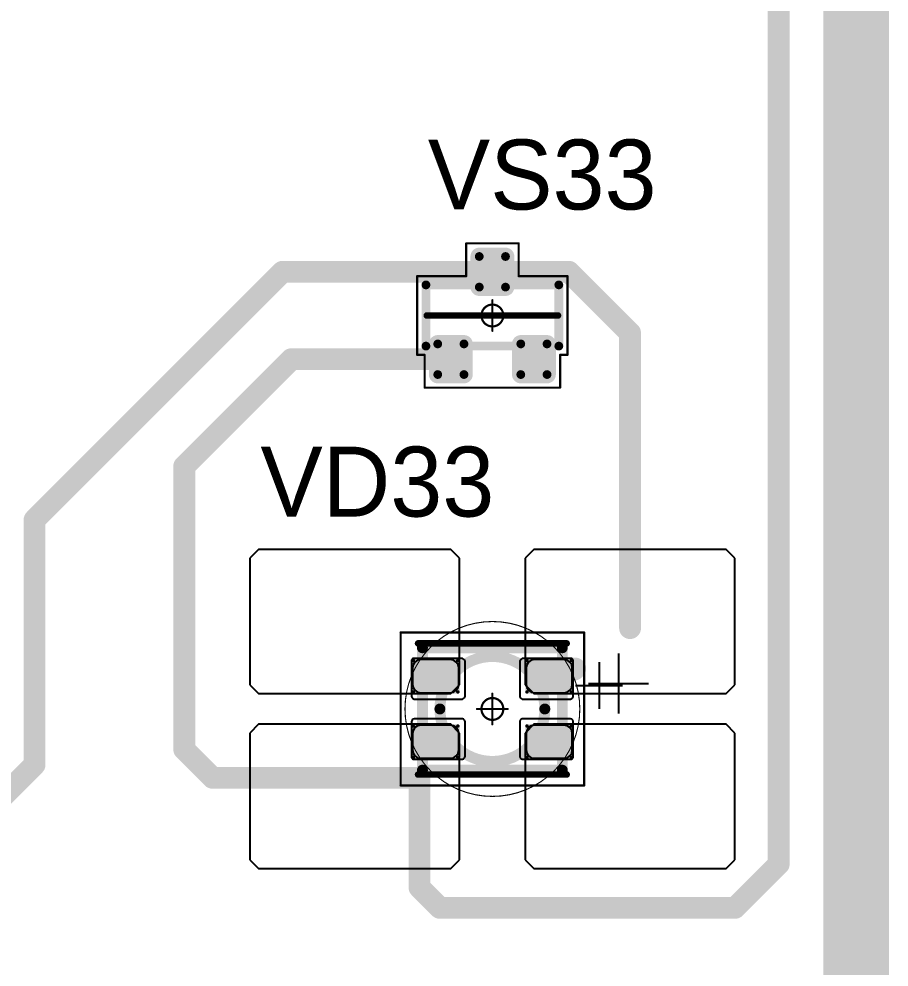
# Model space of a CAD drawing. Header units: millimetres. Extents: x 0 to 400, y 0 to 514.
# Drawn here: x 129.17 to 149.07, y 406.6 to 428.28 of the extents above; entities that cross this region are included whole.
import ezdxf

# ---------------------------------------------------------------- set-up
doc = ezdxf.new("R2010")
doc.units = ezdxf.units.MM
for name, color, linetype in [('Mechanical13', 56, 'Continuous'), ('Mechanical15', 56, 'Continuous'), ('Mechanical2', 216, 'Continuous'), ('TopLayer', 1, 'Continuous'), ('TopOverlay', 2, 'Continuous'), ('TopPaste', 8, 'Continuous'), ('TopSolder', 216, 'Continuous')]:
    doc.layers.add(name, color=color, linetype=linetype)

# ---------------------------------------------------------------- blocks, each defined once
blk = doc.blocks.new('SOT23_149')
at = {"layer": 'Mechanical13', "const_width": 0.2}
for points in [[(-0.7, 1.52), (0.7, 1.52)], [(-0.7, 1.52), (-0.7, -1.52)], [(0.7, 1.52), (0.7, -1.52)], [(-0.7, -1.52), (0.7, -1.52)]]:
    blk.add_lwpolyline(points, dxfattribs=at)
at = {"layer": 'Mechanical13', "const_width": 0.1}
for points in [[(-0.75, 1.52, 1), (-0.65, 1.52, 1)], [(-0.75, 1.52, 1), (-0.65, 1.52, 1)], [(0.65, 1.52, 1), (0.75, 1.52, 1)], [(0.65, 1.52, 1), (0.75, 1.52, 1)], [(-0.75, -1.52, 1), (-0.65, -1.52, 1)], [(-0.75, -1.52, 1), (-0.65, -1.52, 1)], [(0.65, -1.52, 1), (0.75, -1.52, 1)], [(0.65, -1.52, 1), (0.75, -1.52, 1)]]:
    blk.add_lwpolyline(points, format="xyb", close=True, dxfattribs=at)
at = {"layer": 'Mechanical15', "const_width": 0.05}
for points in [[(-0.9, 1.72), (-0.9, 1.55)], [(-0.9, 1.72), (0.9, 1.72)], [(0.9, 1.72), (0.9, 0.6)], [(-1.65, 1.55), (-1.65, -1.55)], [(-1.65, 1.55), (-0.9, 1.55)], [(0.9, 0.6), (1.65, 0.6)], [(1.65, 0.6), (1.65, -0.6)], [(0, 0.35), (0, -0.35)], [(-0.35, 0), (0.35, 0)], [(0.9, -0.6), (1.65, -0.6)], [(0.9, -0.6), (0.9, -1.72)], [(-1.65, -1.55), (-0.9, -1.55)], [(-0.9, -1.55), (-0.9, -1.72)], [(-0.9, -1.72), (0.9, -1.72)]]:
    blk.add_lwpolyline(points, dxfattribs=at)
at = {"layer": 'Mechanical15'}
for points, const_width in [([(-0.913, 1.72, 1), (-0.888, 1.72, 1)], 0.025), ([(-0.913, 1.72, 1), (-0.888, 1.72, 1)], 0.025), ([(0.888, 1.72, 1), (0.913, 1.72, 1)], 0.025), ([(0.888, 1.72, 1), (0.913, 1.72, 1)], 0.025), ([(-1.662, 1.55, 1), (-1.637, 1.55, 1)], 0.025), ([(-1.662, 1.55, 1), (-1.637, 1.55, 1)], 0.025), ([(-0.913, 1.55, 1), (-0.888, 1.55, 1)], 0.025), ([(-0.913, 1.55, 1), (-0.888, 1.55, 1)], 0.025), ([(0.888, 0.6, 1), (0.913, 0.6, 1)], 0.025), ([(0.888, 0.6, 1), (0.913, 0.6, 1)], 0.025), ([(1.637, 0.6, 1), (1.662, 0.6, 1)], 0.025), ([(1.637, 0.6, 1), (1.662, 0.6, 1)], 0.025), ([(0.25, 0, 1), (-0.25, 0, 1)], 0.05), ([(-0.012, 0.35, 1), (0.012, 0.35, 1)], 0.025), ([(-0.362, 0, 1), (-0.337, 0, 1)], 0.025), ([(-0.262, 0, 1), (-0.238, 0, 1)], 0.025), ([(0.238, 0, 1), (0.262, 0, 1)], 0.025), ([(0.337, 0, 1), (0.362, 0, 1)], 0.025), ([(-0.012, -0.35, 1), (0.012, -0.35, 1)], 0.025), ([(0.888, -0.6, 1), (0.913, -0.6, 1)], 0.025), ([(0.888, -0.6, 1), (0.913, -0.6, 1)], 0.025), ([(1.637, -0.6, 1), (1.662, -0.6, 1)], 0.025), ([(1.637, -0.6, 1), (1.662, -0.6, 1)], 0.025), ([(-1.662, -1.55, 1), (-1.637, -1.55, 1)], 0.025), ([(-1.662, -1.55, 1), (-1.637, -1.55, 1)], 0.025), ([(-0.913, -1.55, 1), (-0.888, -1.55, 1)], 0.025), ([(-0.913, -1.55, 1), (-0.888, -1.55, 1)], 0.025), ([(-0.913, -1.72, 1), (-0.888, -1.72, 1)], 0.025), ([(-0.913, -1.72, 1), (-0.888, -1.72, 1)], 0.025), ([(0.888, -1.72, 1), (0.913, -1.72, 1)], 0.025), ([(0.888, -1.72, 1), (0.913, -1.72, 1)], 0.025)]:
    blk.add_lwpolyline(points, format="xyb", close=True, dxfattribs=dict(at, const_width=const_width))
at = {"layer": 'TopLayer', "const_width": 0.1}
for points in [[(-1.4, 1.25, 1), (-1.3, 1.25, 1)], [(-0.7, 1.25, 1), (-0.6, 1.25, 1)], [(-1.4, 0.65, 1), (-1.3, 0.65, 1)], [(-0.7, 0.65, 1), (-0.6, 0.65, 1)], [(0.6, 0.3, 1), (0.7, 0.3, 1)], [(1.3, 0.3, 1), (1.4, 0.3, 1)], [(0.6, -0.3, 1), (0.7, -0.3, 1)], [(1.3, -0.3, 1), (1.4, -0.3, 1)], [(-1.4, -0.65, 1), (-1.3, -0.65, 1)], [(-0.7, -0.65, 1), (-0.6, -0.65, 1)], [(-1.4, -1.25, 1), (-1.3, -1.25, 1)], [(-0.7, -1.25, 1), (-0.6, -1.25, 1)]]:
    blk.add_lwpolyline(points, format="xyb", close=True, dxfattribs=at)
at = {"layer": 'TopLayer'}
for points in [[(-1.35, 1.35), (-1.35, 0.55), (-0.65, 1.35), (-0.65, 0.55)], [(-1.45, 1.25), (-1.45, 0.65), (-0.55, 1.25), (-0.55, 0.65)], [(0.55, 0.3), (0.55, -0.3), (1.45, 0.3), (1.45, -0.3)], [(0.65, 0.4), (0.65, -0.4), (1.35, 0.4), (1.35, -0.4)], [(-1.45, -0.65), (-1.45, -1.25), (-0.55, -0.65), (-0.55, -1.25)], [(-1.35, -0.55), (-1.35, -1.35), (-0.65, -0.55), (-0.65, -1.35)]]:
    blk.add_solid(points, dxfattribs=at)
at = {"layer": 'TopOverlay', "const_width": 0.15}
blk.add_lwpolyline([(0, 1.5), (0, -1.5)], dxfattribs=at)
at = {"layer": 'TopOverlay', "const_width": 0.075}
for points in [[(-0.038, 1.5, 1), (0.038, 1.5, 1)], [(-0.038, -1.5, 1), (0.038, -1.5, 1)]]:
    blk.add_lwpolyline(points, format="xyb", close=True, dxfattribs=at)
at = {"layer": 'TopPaste', "const_width": 0.075}
for points in [[(-1.387, 1.25, 1), (-1.313, 1.25, 1)], [(-0.687, 1.25, 1), (-0.613, 1.25, 1)], [(-1.387, 0.65, 1), (-1.313, 0.65, 1)], [(-0.687, 0.65, 1), (-0.613, 0.65, 1)], [(0.613, 0.3, 1), (0.687, 0.3, 1)], [(1.313, 0.3, 1), (1.387, 0.3, 1)], [(0.613, -0.3, 1), (0.687, -0.3, 1)], [(1.313, -0.3, 1), (1.387, -0.3, 1)], [(-1.387, -0.65, 1), (-1.313, -0.65, 1)], [(-0.687, -0.65, 1), (-0.613, -0.65, 1)], [(-1.387, -1.25, 1), (-1.313, -1.25, 1)], [(-0.687, -1.25, 1), (-0.613, -1.25, 1)]]:
    blk.add_lwpolyline(points, format="xyb", close=True, dxfattribs=at)
at = {"layer": 'TopPaste'}
for points in [[(-1.35, 1.325), (-1.35, 0.575), (-0.65, 1.325), (-0.65, 0.575)], [(-1.425, 1.25), (-1.425, 0.65), (-0.575, 1.25), (-0.575, 0.65)], [(0.575, 0.3), (0.575, -0.3), (1.425, 0.3), (1.425, -0.3)], [(0.65, 0.375), (0.65, -0.375), (1.35, 0.375), (1.35, -0.375)], [(-1.425, -0.65), (-1.425, -1.25), (-0.575, -0.65), (-0.575, -1.25)], [(-1.35, -0.575), (-1.35, -1.325), (-0.65, -0.575), (-0.65, -1.325)]]:
    blk.add_solid(points, dxfattribs=at)
at = {"layer": 'TopSolder', "const_width": 0.202}
for points in [[(-1.451, 1.25, 1), (-1.249, 1.25, 1)], [(-0.751, 1.25, 1), (-0.549, 1.25, 1)], [(-1.451, 0.65, 1), (-1.249, 0.65, 1)], [(-0.751, 0.65, 1), (-0.549, 0.65, 1)], [(0.549, 0.3, 1), (0.751, 0.3, 1)], [(1.249, 0.3, 1), (1.451, 0.3, 1)], [(0.549, -0.3, 1), (0.751, -0.3, 1)], [(1.249, -0.3, 1), (1.451, -0.3, 1)], [(-1.451, -0.65, 1), (-1.249, -0.65, 1)], [(-0.751, -0.65, 1), (-0.549, -0.65, 1)], [(-1.451, -1.25, 1), (-1.249, -1.25, 1)], [(-0.751, -1.25, 1), (-0.549, -1.25, 1)]]:
    blk.add_lwpolyline(points, format="xyb", close=True, dxfattribs=at)
at = {"layer": 'TopSolder'}
for points in [[(-1.35, 1.452), (-1.35, 0.448), (-0.65, 1.452), (-0.65, 0.448)], [(-1.552, 1.25), (-1.552, 0.65), (-0.448, 1.25), (-0.448, 0.65)], [(0.65, 0.502), (0.65, -0.502), (1.35, 0.502), (1.35, -0.502)], [(0.448, 0.3), (0.448, -0.3), (1.552, 0.3), (1.552, -0.3)], [(-1.552, -0.65), (-1.552, -1.25), (-0.448, -0.65), (-0.448, -1.25)], [(-1.35, -0.448), (-1.35, -1.452), (-0.65, -0.448), (-0.65, -1.452)]]:
    blk.add_solid(points, dxfattribs=at)
blk = doc.blocks.new('E65F_322')
at = {"layer": 'Mechanical13'}
for p, q in [((2.441, 1.071), (2.441, 0)), ((1.905, 0.536), (2.976, 0.536))]:
    blk.add_line(p, q, dxfattribs=at)
at = {"layer": 'Mechanical13', "const_width": 0.25}
for points in [[(-1.6, -1.4), (-1.6, 1.4)], [(-1.6, 1.4), (1.6, 1.4)], [(1.6, -1.4), (1.6, 1.4)], [(-1.6, -1.4), (1.6, -1.4)]]:
    blk.add_lwpolyline(points, dxfattribs=at)
at = {"layer": 'Mechanical13'}
for points, const_width in [([(-1.663, 1.4, 1), (-1.538, 1.4, 1)], 0.125), ([(-1.663, 1.4, 1), (-1.538, 1.4, 1)], 0.125), ([(1.537, 1.4, 1), (1.662, 1.4, 1)], 0.125), ([(1.537, 1.4, 1), (1.662, 1.4, 1)], 0.125), ([(1.2, 0, 1), (-1.2, 0, 1)], 0.25), ([(-1.263, 0, 1), (-1.138, 0, 1)], 0.125), ([(1.137, 0, 1), (1.262, 0, 1)], 0.125), ([(-1.663, -1.4, 1), (-1.538, -1.4, 1)], 0.125), ([(-1.663, -1.4, 1), (-1.538, -1.4, 1)], 0.125), ([(1.537, -1.4, 1), (1.662, -1.4, 1)], 0.125), ([(1.537, -1.4, 1), (1.662, -1.4, 1)], 0.125)]:
    blk.add_lwpolyline(points, format="xyb", close=True, dxfattribs=dict(at, const_width=const_width))
at = {"layer": 'Mechanical15', "const_width": 0.05}
for points in [[(-2.1, 1.75), (2.1, 1.75)], [(-2.1, -1.75), (-2.1, 1.75)], [(2.1, -1.75), (2.1, 1.75)], [(0, -0.35), (0, 0.35)], [(0, -0.35), (0, 0.35)], [(-0.35, 0), (0.35, 0)], [(-0.35, 0), (0.35, 0)], [(-2.1, -1.75), (2.1, -1.75)]]:
    blk.add_lwpolyline(points, dxfattribs=at)
at = {"layer": 'Mechanical15'}
for points, const_width in [([(-2.113, 1.75, 1), (-2.088, 1.75, 1)], 0.025), ([(-2.113, 1.75, 1), (-2.088, 1.75, 1)], 0.025), ([(2.087, 1.75, 1), (2.112, 1.75, 1)], 0.025), ([(2.087, 1.75, 1), (2.112, 1.75, 1)], 0.025), ([(0.25, 0, 1), (-0.25, 0, 1)], 0.05), ([(0.25, 0, 1), (-0.25, 0, 1)], 0.05), ([(-0.013, 0.35, 1), (0.012, 0.35, 1)], 0.025), ([(-0.013, 0.35, 1), (0.012, 0.35, 1)], 0.025), ([(-0.363, 0, 1), (-0.338, 0, 1)], 0.025), ([(-0.363, 0, 1), (-0.338, 0, 1)], 0.025), ([(-0.263, 0, 1), (-0.238, 0, 1)], 0.025), ([(-0.263, 0, 1), (-0.238, 0, 1)], 0.025), ([(0.237, 0, 1), (0.262, 0, 1)], 0.025), ([(0.237, 0, 1), (0.262, 0, 1)], 0.025), ([(0.337, 0, 1), (0.362, 0, 1)], 0.025), ([(0.337, 0, 1), (0.362, 0, 1)], 0.025), ([(-0.013, -0.35, 1), (0.012, -0.35, 1)], 0.025), ([(-0.013, -0.35, 1), (0.012, -0.35, 1)], 0.025), ([(-2.113, -1.75, 1), (-2.088, -1.75, 1)], 0.025), ([(-2.113, -1.75, 1), (-2.088, -1.75, 1)], 0.025), ([(2.087, -1.75, 1), (2.112, -1.75, 1)], 0.025), ([(2.087, -1.75, 1), (2.112, -1.75, 1)], 0.025)]:
    blk.add_lwpolyline(points, format="xyb", close=True, dxfattribs=dict(at, const_width=const_width))
at = {"layer": 'TopLayer'}
for p, q in [((-5.35, 3.65), (-5.55, 3.45)), ((-0.95, 3.65), (-5.35, 3.65)), ((-5.35, 3.65), (-5.35, 3.65)), ((-0.75, 3.45), (-0.95, 3.65)), ((0.95, 3.65), (0.75, 3.45)), ((5.35, 3.65), (0.95, 3.65)), ((0.95, 3.65), (0.95, 3.65)), ((5.55, 3.45), (5.35, 3.65)), ((-5.55, 3.45), (-5.55, 3.45)), ((-5.55, 3.45), (-5.55, 0.55)), ((-0.75, 0.55), (-0.75, 3.45)), ((0.75, 3.45), (0.75, 3.45)), ((0.75, 3.45), (0.75, 0.55)), ((5.55, 0.55), (5.55, 3.45)), ((-5.55, 0.55), (-5.35, 0.35)), ((-0.95, 0.35), (-0.75, 0.55)), ((0.75, 0.55), (0.95, 0.35)), ((5.35, 0.35), (5.55, 0.55)), ((-5.35, 0.35), (-0.95, 0.35)), ((0.95, 0.35), (5.35, 0.35)), ((-5.35, -0.35), (-5.55, -0.55)), ((-0.95, -0.35), (-5.35, -0.35)), ((-5.35, -0.35), (-5.35, -0.35)), ((-0.75, -0.55), (-0.95, -0.35)), ((0.95, -0.35), (0.75, -0.55)), ((5.35, -0.35), (0.95, -0.35)), ((0.95, -0.35), (0.95, -0.35)), ((5.55, -0.55), (5.35, -0.35)), ((-5.55, -0.55), (-5.55, -0.55)), ((-5.55, -0.55), (-5.55, -3.45)), ((-0.75, -3.45), (-0.75, -0.55)), ((0.75, -0.55), (0.75, -0.55)), ((0.75, -0.55), (0.75, -3.45)), ((5.55, -3.45), (5.55, -0.55)), ((-5.55, -3.45), (-5.35, -3.65)), ((-0.95, -3.65), (-0.75, -3.45)), ((0.75, -3.45), (0.95, -3.65)), ((5.35, -3.65), (5.55, -3.45)), ((-5.35, -3.65), (-0.95, -3.65)), ((0.95, -3.65), (5.35, -3.65))]:
    blk.add_line(p, q, dxfattribs=at)
at = {"layer": 'TopLayer', "const_width": 0.04}
for points in [[(-1.83, 1.11, 1), (-1.79, 1.11, 1)], [(-0.81, 1.11, 1), (-0.77, 1.11, 1)], [(0.77, 1.11, 1), (0.81, 1.11, 1)], [(1.79, 1.11, 1), (1.83, 1.11, 1)], [(-1.83, 0.39, 1), (-1.79, 0.39, 1)], [(-0.81, 0.39, 1), (-0.77, 0.39, 1)], [(0.77, 0.39, 1), (0.81, 0.39, 1)], [(1.79, 0.39, 1), (1.83, 0.39, 1)], [(-1.83, -0.39, 1), (-1.79, -0.39, 1)], [(-0.81, -0.39, 1), (-0.77, -0.39, 1)], [(0.77, -0.39, 1), (0.81, -0.39, 1)], [(1.79, -0.39, 1), (1.83, -0.39, 1)], [(-1.83, -1.11, 1), (-1.79, -1.11, 1)], [(-0.81, -1.11, 1), (-0.77, -1.11, 1)], [(0.77, -1.11, 1), (0.81, -1.11, 1)], [(1.79, -1.11, 1), (1.83, -1.11, 1)]]:
    blk.add_lwpolyline(points, format="xyb", close=True, dxfattribs=at)
at = {"layer": 'TopLayer'}
for points in [[(-1.85, 1.11), (-1.85, 0.39), (-0.75, 1.11), (-0.75, 0.39)], [(-1.81, 1.15), (-1.81, 0.35), (-0.79, 1.15), (-0.79, 0.35)], [(0.75, 1.11), (0.75, 0.39), (1.85, 1.11), (1.85, 0.39)], [(0.79, 1.15), (0.79, 0.35), (1.81, 1.15), (1.81, 0.35)], [(-1.85, -0.39), (-1.85, -1.11), (-0.75, -0.39), (-0.75, -1.11)], [(-1.81, -0.35), (-1.81, -1.15), (-0.79, -0.35), (-0.79, -1.15)], [(0.75, -0.39), (0.75, -1.11), (1.85, -0.39), (1.85, -1.11)], [(0.79, -0.35), (0.79, -1.15), (1.81, -0.35), (1.81, -1.15)]]:
    blk.add_solid(points, dxfattribs=at)
at = {"layer": 'TopOverlay'}
for p, q in [((2.886, 1.271), (2.886, -0.1)), ((2.2, 0.586), (3.571, 0.586))]:
    blk.add_line(p, q, dxfattribs=at)
at = {"layer": 'TopOverlay', "const_width": 0.15}
for points in [[(-1.7, 1.5), (1.7, 1.5)], [(-1.7, -1.5), (1.7, -1.5)]]:
    blk.add_lwpolyline(points, dxfattribs=at)
at = {"layer": 'TopOverlay', "const_width": 0.075}
for points in [[(-1.738, 1.5, 1), (-1.663, 1.5, 1)], [(1.662, 1.5, 1), (1.737, 1.5, 1)], [(-1.738, -1.5, 1), (-1.663, -1.5, 1)], [(1.662, -1.5, 1), (1.737, -1.5, 1)]]:
    blk.add_lwpolyline(points, format="xyb", close=True, dxfattribs=at)
at = {"layer": 'TopPaste'}
for p, q in [((-1.711, 1.114), (-1.773, 1.073)), ((-1.638, 1.129), (-1.711, 1.114)), ((-0.963, 1.129), (-1.638, 1.129)), ((-0.889, 1.114), (-0.963, 1.129)), ((-0.827, 1.073), (-0.889, 1.114)), ((0.889, 1.114), (0.827, 1.073)), ((0.962, 1.129), (0.889, 1.114)), ((1.637, 1.129), (0.962, 1.129)), ((1.711, 1.114), (1.637, 1.129)), ((1.773, 1.073), (1.711, 1.114)), ((-1.814, 1.011), (-1.829, 0.938)), ((-1.829, 0.938), (-1.829, 0.563)), ((-1.773, 1.073), (-1.814, 1.011)), ((-0.786, 1.011), (-0.827, 1.073)), ((-0.771, 0.938), (-0.786, 1.011)), ((-0.771, 0.563), (-0.771, 0.938)), ((0.786, 1.011), (0.771, 0.938)), ((0.771, 0.938), (0.771, 0.563)), ((0.827, 1.073), (0.786, 1.011)), ((1.814, 1.011), (1.773, 1.073)), ((1.829, 0.938), (1.814, 1.011)), ((1.829, 0.563), (1.829, 0.938)), ((-1.829, 0.563), (-1.814, 0.489)), ((-1.814, 0.489), (-1.773, 0.427)), ((-0.827, 0.427), (-0.786, 0.489)), ((-0.786, 0.489), (-0.771, 0.563)), ((0.771, 0.563), (0.786, 0.489)), ((0.786, 0.489), (0.827, 0.427)), ((1.773, 0.427), (1.814, 0.489)), ((1.814, 0.489), (1.829, 0.563)), ((-1.773, 0.427), (-1.711, 0.386)), ((-1.711, 0.386), (-1.638, 0.371)), ((-1.638, 0.371), (-0.963, 0.371)), ((-0.963, 0.371), (-0.889, 0.386)), ((-0.889, 0.386), (-0.827, 0.427)), ((0.827, 0.427), (0.889, 0.386)), ((0.889, 0.386), (0.962, 0.371)), ((0.962, 0.371), (1.637, 0.371)), ((1.637, 0.371), (1.711, 0.386)), ((1.711, 0.386), (1.773, 0.427)), ((-1.773, -0.427), (-1.814, -0.489)), ((-1.711, -0.386), (-1.773, -0.427)), ((-1.638, -0.371), (-1.711, -0.386)), ((-0.963, -0.371), (-1.638, -0.371)), ((-0.889, -0.386), (-0.963, -0.371)), ((-0.827, -0.427), (-0.889, -0.386)), ((-0.786, -0.489), (-0.827, -0.427)), ((0.827, -0.427), (0.786, -0.489)), ((0.889, -0.386), (0.827, -0.427)), ((0.962, -0.371), (0.889, -0.386)), ((1.637, -0.371), (0.962, -0.371)), ((1.711, -0.386), (1.637, -0.371)), ((1.773, -0.427), (1.711, -0.386)), ((1.814, -0.489), (1.773, -0.427)), ((-1.814, -0.489), (-1.829, -0.563)), ((-1.829, -0.563), (-1.829, -0.938)), ((-0.771, -0.563), (-0.786, -0.489)), ((-0.771, -0.938), (-0.771, -0.563)), ((0.786, -0.489), (0.771, -0.563)), ((0.771, -0.563), (0.771, -0.938)), ((1.829, -0.563), (1.814, -0.489)), ((1.829, -0.938), (1.829, -0.563)), ((-1.829, -0.938), (-1.814, -1.011)), ((-1.814, -1.011), (-1.773, -1.073)), ((-1.773, -1.073), (-1.711, -1.114)), ((-0.889, -1.114), (-0.827, -1.073)), ((-0.827, -1.073), (-0.786, -1.011)), ((-0.786, -1.011), (-0.771, -0.938)), ((0.771, -0.938), (0.786, -1.011)), ((0.786, -1.011), (0.827, -1.073)), ((0.827, -1.073), (0.889, -1.114)), ((1.711, -1.114), (1.773, -1.073)), ((1.773, -1.073), (1.814, -1.011)), ((1.814, -1.011), (1.829, -0.938)), ((-1.711, -1.114), (-1.638, -1.129)), ((-1.638, -1.129), (-0.963, -1.129)), ((-0.963, -1.129), (-0.889, -1.114)), ((0.889, -1.114), (0.962, -1.129)), ((0.962, -1.129), (1.637, -1.129)), ((1.637, -1.129), (1.711, -1.114))]:
    blk.add_line(p, q, dxfattribs=at)
at = {"layer": 'TopSolder'}
for p, q in [((-1.842, 1.129), (-1.85, 1.111)), ((-1.85, 1.111), (-1.85, 1.101)), ((-1.85, 1.101), (-1.85, 1.101)), ((-1.85, 1.101), (-1.85, 0.301)), ((-1.828, 1.143), (-1.842, 1.129)), ((-1.81, 1.151), (-1.828, 1.143)), ((-1.8, 1.151), (-1.81, 1.151)), ((-0.7, 1.151), (-1.8, 1.151)), ((-0.685, 1.151), (-0.7, 1.151)), ((-0.7, 1.151), (-0.7, 1.151)), ((-0.658, 1.139), (-0.685, 1.151)), ((-0.636, 1.118), (-0.658, 1.139)), ((-0.625, 1.09), (-0.636, 1.118)), ((-0.625, 1.076), (-0.625, 1.09)), ((0.636, 1.118), (0.625, 1.09)), ((0.625, 1.09), (0.625, 1.076)), ((0.657, 1.139), (0.636, 1.118)), ((0.685, 1.151), (0.657, 1.139)), ((0.7, 1.151), (0.685, 1.151)), ((1.8, 1.151), (0.7, 1.151)), ((1.81, 1.151), (1.8, 1.151)), ((1.8, 1.151), (1.8, 1.151)), ((1.828, 1.143), (1.81, 1.151)), ((1.842, 1.129), (1.828, 1.143)), ((1.85, 1.111), (1.842, 1.129)), ((1.85, 1.101), (1.85, 1.111)), ((1.85, 0.301), (1.85, 1.101)), ((-0.625, 0.301), (-0.625, 1.076)), ((0.625, 1.076), (0.625, 1.076)), ((0.625, 1.076), (0.625, 0.301)), ((-1.85, 0.301), (-1.85, 0.286)), ((-1.85, 0.286), (-1.839, 0.258)), ((-1.839, 0.258), (-1.818, 0.237)), ((-1.818, 0.237), (-1.79, 0.226)), ((-1.79, 0.226), (-1.775, 0.226)), ((-1.775, 0.226), (-1.775, 0.226)), ((-1.775, 0.226), (-0.7, 0.226)), ((-0.7, 0.226), (-0.685, 0.226)), ((-0.685, 0.226), (-0.658, 0.237)), ((-0.658, 0.237), (-0.636, 0.258)), ((-0.636, 0.258), (-0.625, 0.286)), ((-0.625, 0.286), (-0.625, 0.301)), ((-0.625, 0.301), (-0.625, 0.301)), ((0.625, 0.301), (0.625, 0.286)), ((0.625, 0.286), (0.636, 0.258)), ((0.636, 0.258), (0.657, 0.237)), ((0.657, 0.237), (0.685, 0.226)), ((0.685, 0.226), (0.7, 0.226)), ((0.7, 0.226), (0.7, 0.226)), ((0.7, 0.226), (1.775, 0.226)), ((1.775, 0.226), (1.79, 0.226)), ((1.79, 0.226), (1.817, 0.237)), ((1.817, 0.237), (1.839, 0.258)), ((1.839, 0.258), (1.85, 0.286)), ((1.85, 0.286), (1.85, 0.301)), ((1.85, 0.301), (1.85, 0.301)), ((-1.839, -0.257), (-1.85, -0.285)), ((-1.85, -0.285), (-1.85, -0.299)), ((-1.85, -0.299), (-1.85, -0.299)), ((-1.85, -0.299), (-1.85, -1.099)), ((-1.818, -0.236), (-1.839, -0.257)), ((-1.79, -0.224), (-1.818, -0.236)), ((-1.775, -0.224), (-1.79, -0.224)), ((-0.7, -0.224), (-1.775, -0.224)), ((-0.685, -0.224), (-0.7, -0.224)), ((-0.7, -0.224), (-0.7, -0.224)), ((-0.658, -0.236), (-0.685, -0.224)), ((-0.636, -0.257), (-0.658, -0.236)), ((-0.625, -0.285), (-0.636, -0.257)), ((-0.625, -0.299), (-0.625, -0.285)), ((-0.625, -1.074), (-0.625, -0.299)), ((0.636, -0.257), (0.625, -0.285)), ((0.625, -0.285), (0.625, -0.299)), ((0.625, -0.299), (0.625, -0.299)), ((0.625, -0.299), (0.625, -1.074)), ((0.657, -0.236), (0.636, -0.257)), ((0.685, -0.224), (0.657, -0.236)), ((0.7, -0.224), (0.685, -0.224)), ((1.775, -0.224), (0.7, -0.224)), ((1.79, -0.224), (1.775, -0.224)), ((1.775, -0.224), (1.775, -0.224)), ((1.817, -0.236), (1.79, -0.224)), ((1.839, -0.257), (1.817, -0.236)), ((1.85, -0.285), (1.839, -0.257)), ((1.85, -0.299), (1.85, -0.285)), ((1.85, -1.099), (1.85, -0.299)), ((-0.625, -1.089), (-0.625, -1.074)), ((-0.625, -1.074), (-0.625, -1.074)), ((0.625, -1.074), (0.625, -1.089)), ((-1.85, -1.099), (-1.85, -1.109)), ((-1.85, -1.109), (-1.842, -1.128)), ((-1.842, -1.128), (-1.828, -1.142)), ((-1.828, -1.142), (-1.81, -1.149)), ((-1.81, -1.149), (-1.8, -1.149)), ((-1.8, -1.149), (-0.7, -1.149)), ((-1.8, -1.149), (-1.8, -1.149)), ((-0.7, -1.149), (-0.685, -1.149)), ((-0.685, -1.149), (-0.658, -1.138)), ((-0.658, -1.138), (-0.636, -1.117)), ((-0.636, -1.117), (-0.625, -1.089)), ((0.625, -1.089), (0.636, -1.117)), ((0.636, -1.117), (0.657, -1.138)), ((0.657, -1.138), (0.685, -1.149)), ((0.685, -1.149), (0.7, -1.149)), ((0.7, -1.149), (1.8, -1.149)), ((0.7, -1.149), (0.7, -1.149)), ((1.8, -1.149), (1.81, -1.149)), ((1.81, -1.149), (1.828, -1.142)), ((1.828, -1.142), (1.842, -1.128)), ((1.842, -1.128), (1.85, -1.109)), ((1.85, -1.109), (1.85, -1.099)), ((1.85, -1.099), (1.85, -1.099))]:
    blk.add_line(p, q, dxfattribs=at)

msp = doc.modelspace()

# ---------------------------------------------------------------- linework, layer by layer
at = {"layer": 'Mechanical2'}
for points, const_width in [([(142, 412.5, 1), (138, 412.5, 1)], 0.0254), ([(140, 414.5, 1), (140, 414.5, 1)], 0.0005), ([(137.994, 412.5, 1), (138.006, 412.5, 1)], 0.0127), ([(138, 412.5, 1), (138, 412.5, 1)], 0.0005), ([(141.994, 412.5, 1), (142.006, 412.5, 1)], 0.0127), ([(142, 412.5, 1), (142, 412.5, 1)], 0.0005), ([(140, 410.5, 1), (140, 410.5, 1)], 0.0005)]:
    msp.add_lwpolyline(points, format="xyb", close=True, dxfattribs=dict(at, const_width=const_width))
at = {"layer": 'Mechanical2', "const_width": 0.001}
for points in [[(140, 410.5), (140, 414.5)], [(138, 412.5), (142, 412.5)]]:
    msp.add_lwpolyline(points, dxfattribs=at)
at = {"layer": 'TopLayer'}
for points, const_width in [([(148.325, 386.675), (148.325, 438.65)], 1.5), ([(146.55, 408.95), (146.55, 434.057)], 0.5), ([(129.525, 416.825), (135.2, 422.5)], 0.5), ([(135.2, 422.5), (140, 422.5)], 0.5), ([(140, 422.5), (141.75, 422.5)], 0.5), ([(141.75, 422.5), (143.15, 421.1)], 0.5), ([(143.15, 414.35), (143.15, 421.1)], 0.5), ([(132.95, 418.05), (135.4, 420.5)], 0.5), ([(135.4, 420.5), (139.05, 420.5)], 0.5), ([(132.95, 411.575), (132.95, 418.05)], 0.5), ([(129.525, 411.225), (129.525, 416.825)], 0.5), ([(141.3, 413.25), (141.45, 413.4)], 0.5), ([(141.45, 413.4), (141.868, 413.4)], 0.5), ([(141.868, 413.4), (141.893, 413.425)], 0.5), ([(132.95, 411.575), (133.6, 410.925)], 0.5), ([(126.175, 407.875), (129.525, 411.225)], 0.5), ([(133.6, 410.925), (138.332, 410.925)], 0.5), ([(138.332, 408.418), (138.332, 410.925)], 0.5), ([(145.55, 407.95), (146.55, 408.95)], 0.5), ([(138.332, 408.418), (138.8, 407.95)], 0.5), ([(138.8, 407.95), (145.55, 407.95)], 0.5)]:
    msp.add_lwpolyline(points, dxfattribs=dict(at, const_width=const_width))
at = {"layer": 'TopLayer', "const_width": 0.25}
for points in [[(135.075, 422.5, 1), (135.325, 422.5, 1)], [(135.075, 422.5, 1), (135.325, 422.5, 1)], [(139.875, 422.5, 1), (140.125, 422.5, 1)], [(139.875, 422.5, 1), (140.125, 422.5, 1)], [(141.625, 422.5, 1), (141.875, 422.5, 1)], [(141.625, 422.5, 1), (141.875, 422.5, 1)], [(143.025, 421.1, 1), (143.275, 421.1, 1)], [(143.025, 421.1, 1), (143.275, 421.1, 1)], [(135.275, 420.5, 1), (135.525, 420.5, 1)], [(135.275, 420.5, 1), (135.525, 420.5, 1)], [(138.925, 420.5, 1), (139.175, 420.5, 1)], [(132.825, 418.05, 1), (133.075, 418.05, 1)], [(132.825, 418.05, 1), (133.075, 418.05, 1)], [(129.4, 416.825, 1), (129.65, 416.825, 1)], [(129.4, 416.825, 1), (129.65, 416.825, 1)], [(143.025, 414.35, 1), (143.275, 414.35, 1)], [(141.325, 413.4, 1), (141.575, 413.4, 1)], [(141.325, 413.4, 1), (141.575, 413.4, 1)], [(141.743, 413.4, 1), (141.993, 413.4, 1)], [(141.743, 413.4, 1), (141.993, 413.4, 1)], [(141.768, 413.425, 1), (142.018, 413.425, 1)], [(141.175, 413.25, 1), (141.425, 413.25, 1)], [(132.825, 411.575, 1), (133.075, 411.575, 1)], [(132.825, 411.575, 1), (133.075, 411.575, 1)], [(129.4, 411.225, 1), (129.65, 411.225, 1)], [(129.4, 411.225, 1), (129.65, 411.225, 1)], [(133.475, 410.925, 1), (133.725, 410.925, 1)], [(133.475, 410.925, 1), (133.725, 410.925, 1)], [(138.207, 410.925, 1), (138.457, 410.925, 1)], [(138.207, 410.925, 1), (138.457, 410.925, 1)], [(146.425, 408.95, 1), (146.675, 408.95, 1)], [(146.425, 408.95, 1), (146.675, 408.95, 1)], [(138.207, 408.418, 1), (138.457, 408.418, 1)], [(138.207, 408.418, 1), (138.457, 408.418, 1)], [(138.675, 407.95, 1), (138.925, 407.95, 1)], [(138.675, 407.95, 1), (138.925, 407.95, 1)], [(145.425, 407.95, 1), (145.675, 407.95, 1)], [(145.425, 407.95, 1), (145.675, 407.95, 1)]]:
    msp.add_lwpolyline(points, format="xyb", close=True, dxfattribs=at)

# ---------------------------------------------------------------- block references
for name, p, rotation in [('SOT23_149', (140, 421.5), 90), ('E65F_322', (140, 412.5), 360)]:
    msp.add_blockref(name, p, dxfattribs=dict(rotation=rotation))

# ---------------------------------------------------------------- texts
at = {"layer": 'TopOverlay'}
for s, p in [('VS33', (138.522, 423.925)), ('VD33', (134.692, 416.901))]:
    msp.add_text(s, height=1.6, dxfattribs=at).set_placement(p)

doc.saveas('drawing.dxf')
